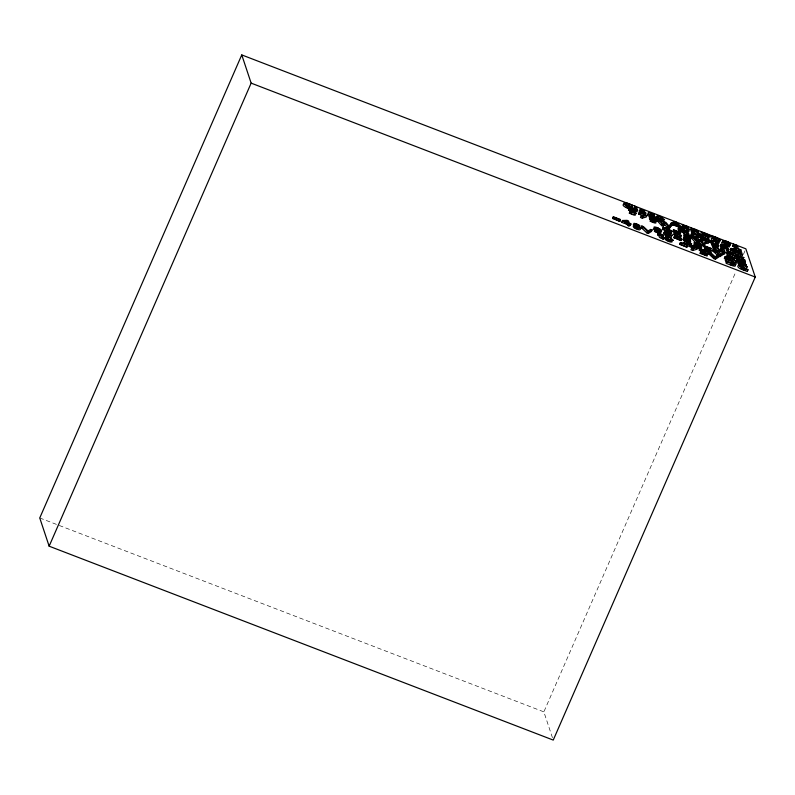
<?xml version="1.0" encoding="UTF-8"?>
<svg xmlns="http://www.w3.org/2000/svg" width="795" height="795" viewBox="0 0 795 795"><rect width="100%" height="100%" fill="white"/><g stroke="black" fill="none" stroke-linecap="round" stroke-linejoin="round"><path stroke-width="0.6" stroke-dasharray="3.98 2.98" d="M552.455 737.73L543.86 711.873L735.941 271.572M743.385 254.509L745.362 249.958M39.75 517.962L543.86 711.873"/><path stroke-width="1.19" d="M658.131 227.936C649.525 224.647 656.332 230.659 660.257 230.441L659.393 231.166L655.03 229.536L654.494 231.474C655.935 231.931 661.539 235.171 661.052 232.011M702.959 235.072L703.088 235.479C727.614 241.829 684.893 224.836 708.186 235.986L707.321 236.701L702.959 235.072L702.422 237.009C703.724 237.725 710.541 240.736 708.663 237.139M696.708 237.993L695.625 238.401M705.672 249.56L704.807 249.252L704.231 247.513L704.907 245.983L710.859 248.269L710.193 250.495L705.751 249.054L705.086 250.594L709.07 252.492M634.221 214.243L632.939 214.322M241.76 54.915L39.75 517.962L49.141 546.185L553.24 740.085L755.25 277.038L745.859 248.815L241.76 54.915L251.141 83.127L49.141 546.185M612.667 218.307L613.343 216.767L620.398 219.48L619.842 221.378L612.667 218.307L619.842 221.378M612.786 218.655L613.343 216.767M619.732 221.02L620.398 219.48M622.495 220.493L621.948 222.391L627.235 224.429L627.573 225.432L629.044 225.999L629.382 223.455L630.952 224.061L630.276 225.591L630.823 223.673L629.252 223.067L628.527 220.901L627.056 220.334L622.495 220.493L621.948 222.391M629.034 208.25L633.804 210.536L633.377 211.043L630.445 210.069L634.897 212.712L630.028 211.669L636.576 213.557L633.406 211.311L635.513 211.589L634.897 210.665L629.034 208.25L628.497 210.198L631.021 210.993M628.497 210.198L629.173 208.658M629.879 211.222L629.362 213.199C630.564 213.428 635.891 216.707 635.612 214.471M631.876 207.266L632.542 205.726C620.786 199.754 625.913 207.356 633.357 208.141L632.84 210.109L633.506 208.568C624.135 207.257 618.271 198.452 632.383 205.249L631.876 207.266L625.228 204.832M630.445 210.069L629.879 211.917M629.362 213.199L630.554 210.387M626.689 222.491L627.354 220.96L624.015 221.06L627.881 222.54L627.354 220.96M627.235 224.429L627.911 222.888L622.614 220.851M634.34 208.151L634.857 206.143L634.34 208.151L635.911 208.757M635.165 207.088L634.499 208.628L635.364 211.241L636.934 211.838L637.6 210.307L636.735 207.694L635.165 207.088L636.04 209.701L635.364 211.241M627.573 225.432L627.911 222.888M642.777 215.674L638.733 214.113L639.26 212.136L646.961 215.485L646.285 217.015L642.261 218.188L640.452 217.492L641.545 215.495L645.461 214.908L639.26 212.136M638.733 214.113L639.409 212.583M640.253 210.864L639.727 212.831L640.253 210.864C653.659 216.697 630.038 204.703 644.844 211.172C632.393 206.024 656.431 217.82 640.392 211.301M642.261 218.188L643.244 216.25L646.961 215.485M641.128 227.539L641.804 226.009L643.473 226.645L648.084 230.967L650.618 229.397L652.089 229.964L651.413 231.494L648.332 233.422L646.762 232.816L641.128 227.539L642.797 228.185M655.388 220.493L655.915 218.546L649.962 216.25L649.296 217.79L649.873 219.519L650.727 219.837M649.873 219.519L650.539 217.989L649.962 216.25M650.539 217.989C655.328 219.072 657.505 222.57 650.817 219.331L650.28 221.288C651.055 221.507 657.256 224.647 655.835 222.083M650.28 221.288L650.817 219.331M654.335 218.466L655.01 216.936L650.072 214.958A4.77 1.053 23.6 0 1 648.382 213.776L648.293 212.573A3.945 0.875 23.6 0 1 650.002 212.822L654.076 214.392L653.54 216.32L650.777 215.167M653.54 216.32L654.076 214.392M646.762 232.816L647.428 231.275L641.804 226.009M648.332 233.422L648.998 231.882L652.089 229.964M669.867 227.012L668.207 226.376L665.216 222.829L663.288 226.277L661.639 225.641L657.425 220.921L658.091 219.38L659.701 219.996L663.04 223.733L664.322 221.775L665.932 222.391L668.953 225.979L670.622 224.2L671.974 224.717L669.191 228.553L671.974 224.717M654.494 231.474L655.03 229.536M663.189 235.37L659.095 233.074L659.254 233.541L658.171 233.134L657.505 234.664L658.697 235.439L659.482 237.367L663.229 239.146C665.654 236.433 660.406 237.308 660.933 234.505L663.189 235.37L662.523 236.91M657.614 235.022L658.171 233.134M661.639 225.641L662.305 224.111L658.091 219.38M659.592 231.971L660.257 230.441M663.656 223.316L664.322 221.775M658.697 235.439L659.373 233.899L658.29 233.482M663.288 226.277L665.216 222.829M663.129 227.529L662.583 229.427L667.88 231.464L668.207 232.468L668.545 229.924L663.129 227.529L669.171 227.936L669.887 230.103L671.457 230.709L670.92 232.627L671.457 230.709M662.583 229.427L663.249 227.887M668.207 226.376L667.532 227.907L664.55 224.369M663.229 239.146L663.795 237.288M667.323 229.526L667.999 227.996L664.66 228.095L668.525 229.576L667.999 227.996M669.947 225.73L671.099 223.186L674.577 221.417M667.88 231.464L668.545 229.924M673.613 223.296L671.974 225.323L673.613 223.296L682.011 227.39L681.335 228.92M669.638 232.975L667.104 231.693L665.654 231.862C665.157 234.694 673.276 236.989 669.638 232.975L670.016 230.49L671.586 231.097M674.806 223.882L675.472 222.342L677.986 224.647L673.971 223.107L675.472 222.342M674.458 234.068L673.723 234.595L680.729 237.288L681.265 235.33L676.148 233.362L680.252 233.482L680.431 232.865A3.15 0.696 23.6 0 0 679.327 232.001L673.554 229.745L673.017 231.693L677.489 233.313M673.017 231.693L673.554 229.745M673.723 234.595L674.259 232.637L678.91 232.478L673.693 230.162M678.592 225.214L677.926 226.744L672.938 224.836M673.882 237.546L674.548 236.016L681.603 238.729L681.057 240.617L673.882 237.546L681.057 240.617M674.001 237.904L674.548 236.016M688.848 234.316L687.655 230.749L686.224 230.202L687.138 232.955L678.672 227.291L677.996 228.831L679.188 232.388L680.619 232.945L681.285 231.405L680.371 228.652L688.848 234.316L688.172 235.847M679.536 228.225L680.202 226.694M679.188 232.388L679.854 230.858L678.672 227.291M686.254 230.878L682.289 229.228L682.796 227.191L688.152 229L682.14 224.905L688.241 226.724L687.725 228.721M682.289 229.228L682.796 227.191M680.937 240.269L681.603 238.729M680.371 242.555L679.814 244.443L686.88 247.156C690.269 244.661 678.771 240.309 679.814 244.443M690.289 236.055L689.752 238.013L690.289 236.055L684.336 233.77L683.66 235.31L684.237 237.039L686.711 238.023M685.558 231.733L686.224 230.202M687.029 241.163L683.303 239.951L683.829 237.993L689.603 240.259A3.15 0.696 23.6 0 1 690.716 241.123L690.527 241.73L686.433 241.62L691.541 243.588L691.004 245.536M684.237 237.039L684.912 235.499L684.336 233.77M683.303 239.951L683.829 237.993M685.181 236.85L684.654 238.808L685.181 236.85C691.869 240.08 689.692 236.582 684.912 235.499M690.418 236.473L685.846 234.714L685.489 237.188L685.171 236.244M687.218 233.69L686.542 235.221L679.705 230.192M690.01 245.148L684.008 242.843L684.535 240.895L689.186 240.726L683.968 238.411M691.799 232.945L692.475 231.415L691.292 227.847L690.617 229.387L691.799 232.945L693.459 233.581L694.124 232.051L693.628 230.54L695.188 231.136L701.081 234.724L700.415 236.254L694.512 232.677L695.188 231.136M692.465 236.9L691.789 238.43L696.003 243.161L696.678 241.62L692.465 236.9L694.065 237.516L697.414 241.253L698.696 239.295L700.296 239.911L703.317 243.499L704.986 241.72L706.348 242.237L703.565 246.062L701.906 245.426L698.914 241.889L699.58 240.348L702.571 243.896L704.231 244.532L706.348 242.237M693.24 247.97L689.205 246.42L689.722 244.443L697.424 247.792L696.748 249.322L692.723 250.495L690.925 249.799L692.008 247.802L695.933 247.215L685.757 243.151L686.304 242.972M689.205 246.42L689.722 244.443M698.358 235.469L699.034 233.939M692.723 250.495L693.717 248.557L697.424 247.792M698.02 240.825L698.696 239.295M699.58 240.348L697.662 243.797L698.914 241.889M701.061 236.731L700.385 238.271L701.26 240.885L702.82 241.481L703.495 239.951L702.909 238.192L704.678 238.45L706.616 239.553L707.222 241.382L706.546 242.912L708.126 243.518L708.792 241.988L708.206 240.239L709.388 240.348L711.903 241.591L712.509 243.419L711.843 244.949L713.413 245.556L714.089 244.025L712.638 241.312L701.061 236.731L701.925 239.345L701.26 240.885M697.275 247.344L696.748 249.322M702.422 237.009L703.088 235.479M702.243 239.732L702.909 238.192M703.138 251.667L699.411 250.445L699.938 248.487L705.721 250.753A3.15 0.696 23.6 0 1 706.825 251.618L706.646 252.224L702.542 252.114L707.649 254.082L707.123 256.03L700.117 253.337L700.842 252.81M699.411 250.445L699.938 248.487M701.906 245.426L702.571 243.896M700.117 253.337L700.653 251.389L705.304 251.22L700.077 248.905M703.565 246.062L704.231 244.532M707.52 237.516L708.186 235.986M704.807 249.252L705.483 247.712L704.907 245.983M705.225 251.011L705.751 249.054M708.156 253.327L708.832 251.786L710.501 252.432L715.112 256.745L717.656 255.185L719.117 255.742L718.442 257.282L715.361 259.2L713.791 258.594L708.156 253.327L709.826 253.963L713.672 257.56M710.183 249.809L710.859 248.269M713.035 244.81L712.37 246.351L713.552 249.908L714.218 248.378L713.035 244.81L715.351 245.705L719.525 249.71L721.959 248.249L724.026 249.044L725.219 252.601L724.543 254.142L722.983 253.535L722.019 250.644L723.39 247.603L722.834 245.913L726.59 247.116L727.316 249.113L726.65 250.644L728.21 251.25L728.886 249.719L727.395 247.007L720.956 244.383L720.29 245.923L721.154 248.537L722.725 249.143M715.937 241.63L715.42 243.638L715.937 241.63L717.656 242.704L716.096 242.107M717.458 255.265L712.628 250.743L713.304 249.213L714.973 249.859L719.584 254.171L722.128 252.601L723.589 253.168L722.913 254.698L719.833 256.626L718.263 256.02L718.928 254.48L713.304 249.213M716.255 242.574L715.58 244.115L716.454 246.728L718.014 247.325L718.69 245.794L717.815 243.181L716.255 242.574L717.12 245.188L716.454 246.728M714.983 250.455L715.649 248.924L714.685 246.023L718.72 249.898L720.34 250.514L722.695 249.103M713.791 258.594L714.457 257.063L708.832 251.786M722.019 250.644L719.664 252.055L718.054 251.429L718.72 249.898M715.361 259.2L716.027 257.669L719.117 255.742M716.981 256.715L717.656 255.185M719.664 252.055L720.34 250.514M721.154 248.537L721.83 246.997L720.956 244.383M719.833 256.626L720.509 255.086L723.589 253.168M722.983 253.535L723.659 252.005L722.158 247.444M735.892 261.008L730.108 255.682L728.458 255.046L724.98 256.805L724.305 258.345L725.855 258.941L727.495 256.914L732.483 258.832L735.892 261.008L735.216 262.539L736.269 263.821L735.763 264.596A5.346 1.183 23.6 0 1 733.427 264.248L727.037 261.903L725.855 258.335L735.256 262.618M727.465 251.309L726.928 253.237L727.465 251.309C730.883 251.697 735.773 254.827 734.64 258.007L729.383 256.05L727.852 256.725L731.867 258.276L729.353 255.97L728.687 257.5M725.855 258.335L725.189 259.876L726.372 263.433L732.761 265.788A5.346 1.183 23.6 0 0 735.097 266.126L735.405 264.983M725.855 258.941L727.495 256.914M731.102 248.408L730.565 250.336L731.102 248.408C734.52 248.795 739.42 251.926 738.277 255.106C736.259 253.774 730.456 253.138 730.784 251.2M735.822 248.756L735.206 246.877L732.91 246.152L733.457 244.254L737.283 245.466L738.376 248.756L740.851 250.018L740.185 251.558L733.904 249.143L734.451 247.245L736.806 248.159L735.872 245.347L733.457 244.254M732.91 246.152L733.576 244.621M726.372 263.433L727.037 261.903M733.904 249.143L734.451 247.245M735.206 246.877L735.872 245.347M731.957 256.696L732.632 255.165L729.055 254.082L727.336 252.671L731.996 253.863L731.728 253.317L727.594 251.697M734.083 260.313L733.417 261.843L731.807 260.372L732.483 258.832M735.057 252.78L735.723 251.24L732.503 250.465L735.951 251.916L735.723 251.24M735.594 253.804L736.269 252.263L732.692 251.19L730.973 249.769L735.633 250.962L735.365 250.415L731.231 248.805M736.776 257.113L734.968 255.871L735.643 254.33L740.354 257.024L743.822 257.481L743.156 259.021M741.447 260.333L739.479 258.981L735.743 258.445L736.409 256.914L739.251 256.825L735.643 254.33M739.648 250.544L738.982 252.075L740.244 255.881L741.815 256.477L742.48 254.947L741.218 251.15L739.648 250.544L740.92 254.34L740.244 255.881M738.754 253.267L738.277 255.106M740.185 251.558L740.731 249.66M737.313 259.051L737.989 257.51L740.155 257.441L744.955 260.194L744.289 261.734M739.479 258.981L740.155 257.441M742.431 261.018L743.096 259.478M744.736 263.572L745.253 261.555C731.142 254.758 736.995 263.562 746.366 264.874L745.7 266.414L746.227 264.447C738.774 263.662 733.646 256.06 745.412 262.032L744.736 263.572L737.71 261.177M738.336 265.282C735.315 267.786 745.014 270.707 747.34 271.343L748.006 269.803C738.635 268.491 732.781 259.687 746.893 266.484L746.376 268.501L739.728 266.067M746.376 268.501L746.893 266.484M747.052 266.961C735.286 260.989 740.413 268.591 747.866 269.376L747.34 271.343M728.24 245.983L727.246 246.261M735.753 260.512L736.279 262.082L739.519 264.169M664.988 233.392L667.581 233.67L669.956 235.867M707.51 238.033L706.159 238.152M689.861 243.26L690.04 242.654A3.15 0.696 23.6 0 0 689.792 242.395M706.258 253.635L704.291 253.635M662.156 220.781L660.009 220.463M670.92 241.352L669.847 241.382M633.237 226.337C632.631 228.046 640.243 231.097 640.442 229.318M697.583 233.362L697.622 232.518M701.409 233.939L701.17 234.664L702.919 235.976M684.217 242.346L684.008 242.843M664.063 232.438C662.156 233.024 664.739 235.161 665.644 235.598A3.518 0.775 23.6 0 0 668.078 236.791C669.002 237.317 672.49 238.222 671.417 236.095M711.992 237.973C710.074 238.57 712.658 240.706 713.562 241.143A3.518 0.775 23.6 0 0 716.007 242.336M722.287 241.938C720.369 242.525 722.953 244.661 723.857 245.099A3.518 0.775 23.6 0 0 726.292 246.291L729.562 246.857L729.303 245.148M702.412 253.466L701.876 253.645L705.96 255.225M694.254 244.045C691.541 246.221 700.733 250.574 701.538 248.348M633.218 224.756L634.022 226.058M654.583 222.302L651.324 221.408M733.547 265.351L731.976 265.182M743.822 257.481L741.278 257.659L744.955 260.194M656.362 217.303C654.076 217.949 658.27 220.145 659.214 220.444M690.915 234.893C688.629 235.539 692.823 237.735 693.767 238.033M665.137 237.874C662.374 239.464 673.534 244.313 672.123 240.935M735.743 258.445L737.631 258.385M727.147 254.102L726.928 254.728L728.379 255.622M623.837 204.047C620.607 205.398 627.593 208.449 629.123 208.916M736.12 260.372L736.697 260.353M653.897 228.394L653.242 229.129L655.627 230.769M639.776 210.774L639.16 211.013L640.492 212.036M635.026 226.953L634.649 227.569L637.908 229.139M692.167 235.588L696.41 237.486M689.802 240.597L690.527 239.931M710.372 252.81L711.098 252.144M644.606 214.65L645.103 214.133M713.503 238.609L716.494 239.752L717.875 241.412M723.798 242.564L726.779 243.717L728.17 245.367M708.126 241.799L711.098 242.902L711.843 244.949M702.949 234.555L704.499 234.952M682.726 226.406L681.474 226.615L684.555 228.692M709.11 252.085L707.351 251.588M695.943 245.913L696.678 246.062M734.312 253.257L735.286 253.456M657.922 218.019L661.857 219.907M666.697 238.589L670.632 240.468M703.416 239.842L705.801 240.865L706.546 242.912M723.331 247.523L725.924 248.646L726.65 250.644M687.029 231.126L689.017 231.424L688.907 230.749M689.215 240.478L687.655 240.011M713.175 238.093L714.804 238.609M723.47 242.058L725.1 242.574M716.891 242.644L719.266 242.902L719.008 241.193M657.763 231.633L658.429 231.822M683.163 239.524L684.664 239.961M699.272 250.028L700.773 250.455M738.952 253.575L736.269 252.263M735.305 256.467L732.632 255.165M732.791 245.784L735.653 246.698M745.422 270.429L741.954 269.078M655.676 229.119L656.571 229.417M663.905 237.616L660.158 235.827L659.373 233.899M685.489 230.262L686.363 230.57M663.119 238.818L661.241 238.013M704.032 239.653L705.682 240.289M716.673 240.796C729.482 243.2 704.837 230.56 714.238 239.603A3.518 0.775 23.6 0 0 716.673 240.796M674.389 231.713L675.919 232.249M666.011 232.766L670.036 234.734M705.562 237.993L703.714 237.258M660.108 220.811L663.467 221.606L663.358 220.374M694.651 238.391L698.01 239.196L697.911 237.963M626.669 204.732L629.69 205.905M739.529 261.038L744.577 263.095M741.169 265.967L744.19 267.14M730.048 264.516L731.102 264.904M705.483 247.712L710.253 250.236M635.006 206.62L636.576 207.217L636.417 206.75M692.395 230.401L693.449 230.798M636.04 209.701L637.6 210.307M671.099 223.186L672.64 223.783M692.475 231.415L694.124 232.051M734.57 247.603L740.851 250.018M673.305 224.647L677.32 226.187M733.785 248.785L736.14 249.69M737.71 250.296L740.066 251.2M656.054 218.953L651.473 217.194L651.791 218.138C658.826 220.374 657.843 223.435 650.956 219.748M638.584 213.666L640.75 214.501M657.425 220.921L659.025 221.537M641.128 215.962L642.926 216.657M662.305 224.111L663.964 224.746M679.854 230.858L681.285 231.405M701.925 239.345L703.495 239.951M707.222 241.382L708.792 241.988M712.509 243.419L714.089 244.025M717.12 245.188L718.69 245.794M721.83 246.997L723.39 247.603M727.316 249.113L728.886 249.719M740.92 254.34L742.48 254.947M734.968 255.871L736.826 256.586M668.883 230.938L670.354 231.504M674.399 233.054L681.394 235.747M696.678 241.62L698.328 242.256M714.218 248.378L715.649 248.924M723.659 252.005L725.219 252.601M736.409 256.914L737.989 257.51M663.984 229.626L666.886 230.739M675.482 234.903L680.729 237.288M710.988 248.686L706.417 246.927L706.725 247.861C713.761 250.107 712.777 253.158 705.89 249.481M712.628 250.743L715.838 252.83M674.667 236.373L681.722 239.086M684.674 241.302L691.68 243.995M718.928 254.48L720.509 255.086M724.98 256.805L726.531 257.401M727.187 258.266L730.198 259.418M726.829 258.454L731.807 260.372M689.056 245.973L693.369 247.633M613.462 217.124L620.517 219.837M680.49 242.902L687.546 245.625M628.239 223.902L629.71 224.458M647.428 231.275L648.998 231.882M691.59 248.269L693.399 248.954M700.793 251.806L707.788 254.499M714.457 257.063L716.027 257.669M680.709 244.472L686.88 247.156M624.313 222.958L627.215 224.081M251.141 83.127L755.25 277.038M728.349 261.426L733.676 264.407M686.155 235.648C693.19 237.894 692.207 240.955 685.32 237.268M629.223 208.608L627.454 207.843M650.916 217.254L651.761 217.601M630.505 212.156L632.035 212.792M698.199 248.07L697.165 247.613M656.958 232.21L654.365 231.067M694.85 229.218L698.288 230.987L698.596 231.723L696.599 231.544L701.081 234.724M636.03 225.81L636.855 226.158M726.193 245.943L723.639 244.214M715.898 241.978L713.354 240.259M667.979 236.443L665.425 234.714M630.773 213.487L631.936 213.984M710.124 241.958L711.157 242.405M724.871 247.633L725.895 248.08M733.338 252.939L732.324 252.442M697.583 246.37L698.557 246.788M667.701 240.557L668.774 241.024M655.169 229.934C660.118 233.72 665.743 230.739 657.773 228.095C650.389 226.098 664.014 232.836 658.26 228.334M682.965 227.698L689.692 229.884L689.046 228.781L683.72 225.621L688.4 227.181M730.684 262.012L733.02 263.125M654.206 214.789C647.349 211.241 650.171 216.011 654.871 216.518L655.01 216.936M705.026 235.171L705.97 235.658M657.107 229.636L658.041 230.113M682.13 228.731L684.008 229.636M725.994 242.942L726.809 243.34M715.699 238.987L716.524 239.384M707.928 250.534L708.474 250.823M650.131 216.886L649.396 216.498A4.77 1.053 23.6 0 1 647.716 215.316L647.627 214.103A3.945 0.875 23.6 0 1 648.054 214.103M740.533 268.273L741.198 268.68M626.023 207.038L626.698 207.445M733.487 257.252L734.64 258.007M658.489 219.748L657.554 219.023M667.253 240.319L666.319 239.583M698.616 234.992L700.415 236.254M738.326 262.936L738.893 263.344M681.593 230.898L684.525 233.054M649.336 215.823L650.002 216.349M699.332 247.245L699.868 247.692M703.386 235.807L702.561 234.923M692.107 236.612L692.664 237.099M676.227 222.053L682.011 227.39M714.824 248.328L718.054 251.429M628.706 224.985L629.044 225.999M657.932 216.608C661.718 222.6 665.763 217.055 657.932 216.608M666.697 237.168C670.483 243.171 674.538 237.616 666.697 237.168M692.485 234.187C696.271 240.189 700.316 234.644 692.485 234.187M635.076 225.502C639.309 229.974 642.181 226.486 635.076 225.502M703.267 233.104C707.709 238.47 709.856 233.492 703.267 233.104M700.812 246.569C695.764 247.464 694.512 241.322 700.812 246.569M633.565 224.915C634.241 227.479 646.623 230.729 638.375 226.108C644.904 226.486 628.557 220.632 635.503 224.995L633.565 224.915M638.852 225.522C634.191 225.651 634.649 222.043 638.852 225.522M672.351 235.36L671.069 235.896L668.744 235.26A3.518 0.775 23.6 0 1 666.309 234.068C659.602 229.089 671.934 231.226 672.351 235.36M730.565 244.86L729.283 245.397L726.968 244.761A3.518 0.775 23.6 0 1 724.533 243.568C717.825 238.589 730.158 240.716 730.565 244.86M696.937 230.838L693.498 230.162L693.071 228.861L696.937 230.838M694.184 242.763C693.25 245.963 704.907 249.56 701.101 245.903A3.528 0.785 23.6 0 0 699.222 244.92L695.804 243.976L695.774 243.409L701.101 244.92L697.225 242.982L694.184 242.763M734.55 263.483L733.328 263.811L728.578 262.161L727.654 259.359L732.443 261.366L734.55 263.483M718.61 240.488C716.861 241.372 713.771 239.414 713.582 237.397L717.16 238.222L718.61 240.488M728.906 244.443C727.157 245.337 724.066 243.369 723.877 241.362L727.455 242.177L728.906 244.443M664.521 219.778C652.486 219.162 655.756 211.082 664.521 219.778M673.285 240.348C661.251 239.732 664.521 231.643 673.285 240.348M699.073 237.367C687.029 236.751 690.308 228.662 699.073 237.367M728.995 253.227L732.314 254.817L732.086 254.142L728.995 253.227"/></g></svg>
